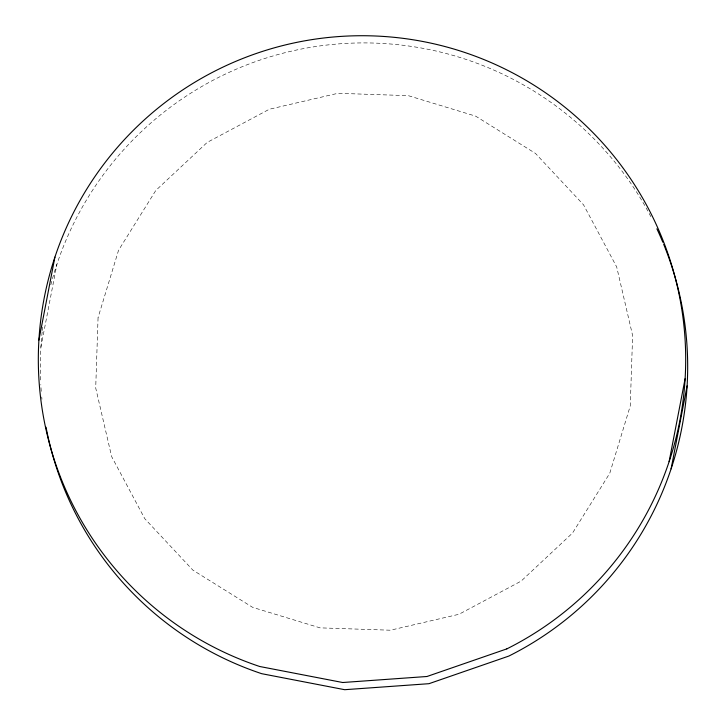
<?xml version="1.0" encoding="UTF-8"?>
<svg xmlns="http://www.w3.org/2000/svg" width="726" height="726" viewBox="0 0 726 726"><rect width="100%" height="100%" fill="white"/><g stroke="black" fill="none" stroke-linecap="round" stroke-linejoin="round"><path stroke-width="0.54" stroke-dasharray="3.63 2.72" d="M40.892 347.282L56.9 264.318M41.963 399.246A323.678 323.678 0 0 1 41.745 396.986M41.255 391.323A323.678 323.678 0 0 1 40.81 384.517M40.592 379.979A323.678 323.678 0 0 1 42.208 331.619M42.335 330.493A323.678 323.678 0 0 1 42.725 327.127M50.82 284.81A323.678 323.678 0 0 1 650.923 216.784M98.064 317.616L95.705 387.993L111.641 456.581L144.792 518.709L192.889 570.137L252.657 607.363L320.021 627.854L390.397 630.213L458.986 614.278L521.114 581.127L572.542 533.029L609.767 473.261L630.259 405.898L632.618 335.521L616.683 266.932L583.532 204.805L535.434 153.377L475.666 116.151L408.302 95.66L337.926 93.3L269.337 109.245L207.209 142.387L155.781 190.484L118.556 250.252L98.064 317.616"/><path stroke-width="1.09" d="M38.905 340.095L54.904 257.122M669.1 461.682L685.108 378.718M671.096 468.878L687.095 385.905M663.691 244.326A323.678 323.678 0 0 1 508.826 656.068L428.966 683.692L344.687 689.7L261.714 673.692A323.678 323.678 0 0 1 46.028 427.178M656.894 228.826A323.678 323.678 0 0 1 662.829 242.23M506.839 648.881L426.979 676.496L342.699 682.513L259.726 666.504A323.678 323.678 0 0 1 91.848 181.128A323.678 323.678 0 0 1 604.132 144.592A323.678 323.678 0 0 1 506.839 648.881"/></g></svg>
